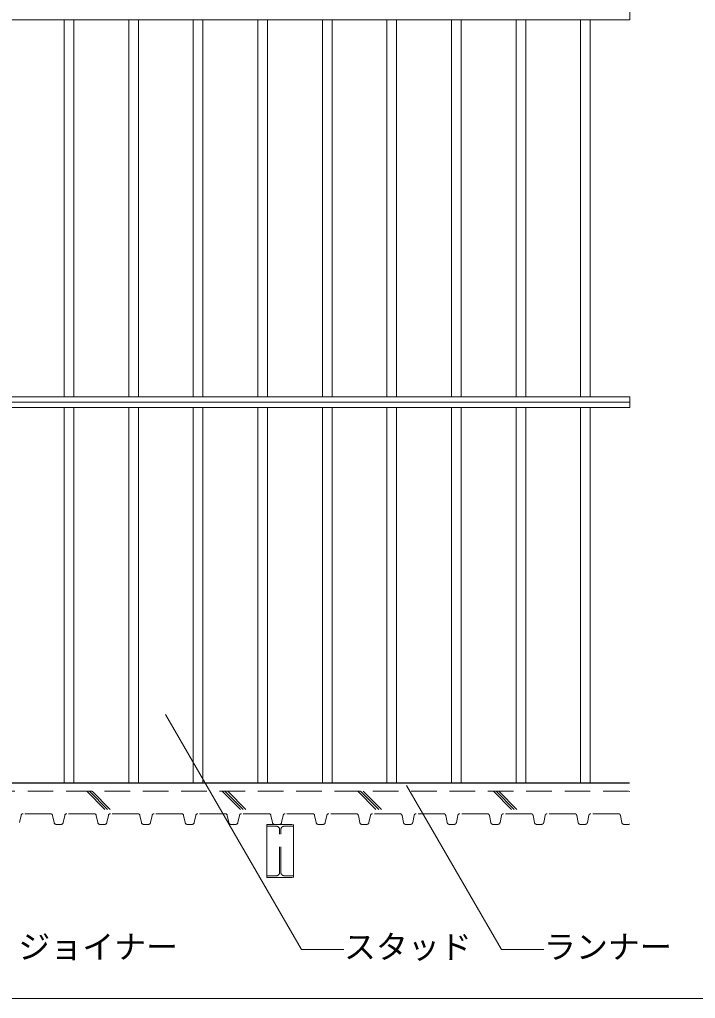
# Model space of a CAD drawing. Units: millimetres on the paper, enlarged 120 times, with parts at other scales. Extents: x -23400 to 38824, y -71984 to 16500.
# Drawn here: x -10651 to -6845, y 244 to 5756 of the extents above; entities that cross this region are included whole.
import ezdxf
from ezdxf.enums import TextEntityAlignment as Align

# ---------------------------------------------------------------- set-up
doc = ezdxf.new("R2010")
doc.units = ezdxf.units.MM
doc.header["$LTSCALE"] = 120
doc.linetypes.add('DASHED1', pattern=[1.8, 1.2, -0.6])
doc.linetypes.add('DASHED3', pattern=[4, 3, -1])
for name, color, linetype, lineweight in [('A-2_スタッド', 3, 'Continuous', 18), ('A-3_ランナー', 2, 'Continuous', 25), ('A-6_文字・矢印', 7, 'Continuous', 18), ('A-9_躯体他', 4, 'DASHED1', 9), ('A-B_補強金具・金具・その他', 3, 'Continuous', 18), ('F-3_ランナー', 4, 'Continuous', 9)]:
    doc.layers.add(name, color=color, linetype=linetype, lineweight=lineweight)
doc.styles.add('ＭＳ ゴシック', font='')
doc.styles.get('ＭＳ ゴシック').set_extended_font_data('MS Gothic')

msp = doc.modelspace()

# ---------------------------------------------------------------- linework, layer by layer
at = {"layer": 'A-2_スタッド'}
for p, q in [((-10400.1, 3631.3), (-10400.1, 5754.1)), ((-10346.1, 3631.3), (-10346.1, 5754.1)), ((-10036.5, 3631.3), (-10036.5, 5754.1)), ((-9982.5, 3631.3), (-9982.5, 5754.1)), ((-9672.9, 3631.3), (-9672.9, 5754.1)), ((-9618.9, 3631.3), (-9618.9, 5754.1)), ((-9309.3, 3631.3), (-9309.3, 5754.1)), ((-9255.3, 3631.3), (-9255.3, 5754.1)), ((-8945.7, 3631.3), (-8945.7, 5754.1)), ((-8891.7, 3631.3), (-8891.7, 5754.1)), ((-8582.1, 3631.3), (-8582.1, 5754.1)), ((-8528.1, 3631.3), (-8528.1, 5754.1)), ((-8218.5, 3631.3), (-8218.5, 5754.1)), ((-8164.5, 3631.3), (-8164.5, 5754.1)), ((-7854.9, 3631.3), (-7854.9, 5754.1)), ((-7800.9, 3631.3), (-7800.9, 5754.1)), ((-7491.3, 3631.3), (-7491.3, 5754.1)), ((-7437.3, 3631.3), (-7437.3, 5754.1)), ((-10400.1, 1458.1), (-10400.1, 3571.3)), ((-10346.1, 1458.1), (-10346.1, 3571.3)), ((-10036.5, 1458.1), (-10036.5, 3571.3)), ((-9982.5, 1458.1), (-9982.5, 3571.3)), ((-9672.9, 1458.1), (-9672.9, 3571.3)), ((-9618.9, 1458.1), (-9618.9, 3571.3)), ((-9309.3, 1458.1), (-9309.3, 3571.3)), ((-9255.3, 1458.1), (-9255.3, 3571.3)), ((-8945.7, 1458.1), (-8945.7, 3571.3)), ((-8891.7, 1458.1), (-8891.7, 3571.3)), ((-8582.1, 1458.1), (-8582.1, 3571.3)), ((-8528.1, 1458.1), (-8528.1, 3571.3)), ((-8218.5, 1458.1), (-8218.5, 3571.3)), ((-8164.5, 1458.1), (-8164.5, 3571.3)), ((-7854.9, 1458.1), (-7854.9, 3571.3)), ((-7800.9, 1458.1), (-7800.9, 3571.3)), ((-7491.3, 1458.1), (-7491.3, 3571.3)), ((-7437.3, 1458.1), (-7437.3, 3571.3))]:
    msp.add_line(p, q, dxfattribs=at)
at = {"layer": 'A-3_ランナー'}
msp.add_line((-14763.3, 1458.1), (-7215.5, 1458.1), dxfattribs=at)
at = {"layer": 'A-6_文字・矢印'}
for p, q in [((-7937.9, 518.7), (-8471.8, 1443.4)), ((-7697.9, 518.7), (-7937.9, 518.7))]:
    msp.add_line(p, q, dxfattribs=at)
msp.add_lwpolyline([(-8824.4, 518.7), (-9064.4, 518.7), (-9828.9, 1842.8)], dxfattribs=at)
at = {"layer": 'A-9_躯体他'}
for p, q in [((-16653.3, 1410.1), (-7215.5, 1410.1)), ((-10273.4, 1410.1), (-10147.4, 1284.1)), ((-10258.1, 1410.1), (-10132.1, 1284.1)), ((-10242.8, 1410.1), (-10116.8, 1284.1)), ((-9509.7, 1410.1), (-9383.7, 1284.1)), ((-9494.4, 1410.1), (-9368.4, 1284.1)), ((-9479.1, 1410.1), (-9353.1, 1284.1)), ((-8746, 1410.1), (-8620, 1284.1)), ((-8730.7, 1410.1), (-8604.7, 1284.1)), ((-8715.5, 1410.1), (-8589.5, 1284.1)), ((-7982.3, 1410.1), (-7856.3, 1284.1)), ((-7967.1, 1410.1), (-7841.1, 1284.1)), ((-7951.8, 1410.1), (-7825.8, 1284.1)), ((-7218.7, 1410.1), (-7215.5, 1406.9)), ((-10643.3, 1274.4), (-10651.4, 1233.7)), ((-10477.2, 1284.1), (-10631.5, 1284.1)), ((-10457.3, 1233.7), (-10465.4, 1274.4)), ((-10397.3, 1274.4), (-10405.4, 1233.7)), ((-10231.2, 1284.1), (-10385.5, 1284.1)), ((-10211.3, 1233.7), (-10219.4, 1274.4)), ((-10151.3, 1274.4), (-10159.4, 1233.7)), ((-9985.2, 1284.1), (-10139.5, 1284.1)), ((-9965.3, 1233.7), (-9973.4, 1274.4)), ((-9905.3, 1274.4), (-9913.4, 1233.7)), ((-9739.2, 1284.1), (-9893.5, 1284.1)), ((-9719.3, 1233.7), (-9727.4, 1274.4)), ((-9659.3, 1274.4), (-9667.4, 1233.7)), ((-9493.2, 1284.1), (-9647.5, 1284.1)), ((-9473.3, 1233.7), (-9481.4, 1274.4)), ((-9413.3, 1274.4), (-9421.4, 1233.7)), ((-9247.2, 1284.1), (-9401.5, 1284.1)), ((-9227.3, 1233.7), (-9235.4, 1274.4)), ((-9167.3, 1274.4), (-9175.4, 1233.7)), ((-9001.2, 1284.1), (-9155.5, 1284.1)), ((-8981.3, 1233.7), (-8989.4, 1274.4)), ((-8921.3, 1274.4), (-8929.4, 1233.7)), ((-8755.2, 1284.1), (-8909.5, 1284.1)), ((-8735.3, 1233.7), (-8743.4, 1274.4)), ((-8675.3, 1274.4), (-8683.4, 1233.7)), ((-8509.2, 1284.1), (-8663.5, 1284.1)), ((-8489.3, 1233.7), (-8497.4, 1274.4)), ((-8429.3, 1274.4), (-8437.4, 1233.7)), ((-8263.2, 1284.1), (-8417.5, 1284.1)), ((-8243.3, 1233.7), (-8251.4, 1274.4)), ((-8183.3, 1274.4), (-8191.4, 1233.7)), ((-8017.2, 1284.1), (-8171.5, 1284.1)), ((-7997.3, 1233.7), (-8005.4, 1274.4)), ((-7937.3, 1274.4), (-7945.4, 1233.7)), ((-7771.2, 1284.1), (-7925.5, 1284.1)), ((-7751.3, 1233.7), (-7759.4, 1274.4)), ((-7691.3, 1274.4), (-7699.4, 1233.7)), ((-7525.2, 1284.1), (-7679.5, 1284.1)), ((-7505.3, 1233.7), (-7513.4, 1274.4)), ((-7445.3, 1274.4), (-7453.4, 1233.7)), ((-7279.2, 1284.1), (-7433.5, 1284.1)), ((-7259.3, 1233.7), (-7267.4, 1274.4)), ((-10445.5, 1224.1), (-10431.3, 1224.1)), ((-10417.2, 1224.1), (-10431.3, 1224.1)), ((-10171.2, 1224.1), (-10199.5, 1224.1)), ((-9925.2, 1224.1), (-9953.5, 1224.1)), ((-9707.5, 1224.1), (-9693.3, 1224.1)), ((-9679.2, 1224.1), (-9693.3, 1224.1)), ((-9433.2, 1224.1), (-9461.5, 1224.1)), ((-9258.3, 1224.1), (-9258.3, 1213.3)), ((-9258.3, 1224.1), (-9108.3, 1224.1)), ((-9204.9, 1213.3), (-9258.3, 1213.3)), ((-9187.2, 1224.1), (-9215.5, 1224.1)), ((-9161.7, 1213.3), (-9108.3, 1213.3)), ((-9108.3, 1224.1), (-9108.3, 1213.3)), ((-8969.5, 1224.1), (-8955.3, 1224.1)), ((-8941.2, 1224.1), (-8955.3, 1224.1)), ((-8695.2, 1224.1), (-8723.5, 1224.1)), ((-8449.2, 1224.1), (-8477.5, 1224.1)), ((-8231.5, 1224.1), (-8217.3, 1224.1)), ((-8203.2, 1224.1), (-8217.3, 1224.1)), ((-7957.2, 1224.1), (-7985.5, 1224.1)), ((-7711.2, 1224.1), (-7739.5, 1224.1)), ((-7493.5, 1224.1), (-7479.3, 1224.1)), ((-7465.2, 1224.1), (-7479.3, 1224.1)), ((-7219.2, 1224.1), (-7247.5, 1224.1)), ((-9186.9, 952.9), (-9186.9, 1195.3)), ((-9179.7, 952.9), (-9179.7, 1195.3)), ((-9204.9, 934.9), (-9258.3, 934.9)), ((-9258.3, 934.9), (-9258.3, 924.1)), ((-9258.3, 924.1), (-9108.3, 924.1)), ((-9161.7, 934.9), (-9108.3, 934.9)), ((-9108.3, 934.9), (-9108.3, 924.1))]:
    msp.add_line(p, q, dxfattribs=at)
at = {"layer": 'A-9_躯体他', "linetype": 'DASHED3'}
for p, q in [((-9258.3, 1213.3), (-9258.3, 934.9)), ((-9108.3, 934.9), (-9108.3, 1213.3))]:
    msp.add_line(p, q, dxfattribs=at)
at = {"layer": 'A-9_躯体他'}
for centre, radius, start, end in [((-10631.5, 1272.1), 12, 90, 168.6901), ((-10477.2, 1272.1), 12, 11.3099, 90), ((-10385.5, 1272.1), 12, 90, 168.6901), ((-10231.2, 1272.1), 12, 11.3099, 90), ((-10139.5, 1272.1), 12, 90, 168.6901), ((-9985.2, 1272.1), 12, 11.3099, 90), ((-9893.5, 1272.1), 12, 90, 168.6901), ((-9739.2, 1272.1), 12, 11.3099, 90), ((-9647.5, 1272.1), 12, 90, 168.6901), ((-9493.2, 1272.1), 12, 11.3099, 90), ((-9401.5, 1272.1), 12, 90, 168.6901), ((-9247.2, 1272.1), 12, 11.3099, 90), ((-9155.5, 1272.1), 12, 90, 168.6901), ((-9001.2, 1272.1), 12, 11.3099, 90), ((-8909.5, 1272.1), 12, 90, 168.6901), ((-8755.2, 1272.1), 12, 11.3099, 90), ((-8663.5, 1272.1), 12, 90, 168.6901), ((-8509.2, 1272.1), 12, 11.3099, 90), ((-8417.5, 1272.1), 12, 90, 168.6901), ((-8263.2, 1272.1), 12, 11.3099, 90), ((-8171.5, 1272.1), 12, 90, 168.6901), ((-8017.2, 1272.1), 12, 11.3099, 90), ((-7925.5, 1272.1), 12, 90, 168.6901), ((-7771.2, 1272.1), 12, 11.3099, 90), ((-7679.5, 1272.1), 12, 90, 168.6901), ((-7525.2, 1272.1), 12, 11.3099, 90), ((-7433.5, 1272.1), 12, 90, 168.6901), ((-7279.2, 1272.1), 12, 11.3099, 90), ((-10445.5, 1236.1), 12, 191.3099, 270), ((-10417.2, 1236.1), 12, 270, 348.6901), ((-10199.5, 1236.1), 12, 191.3099, 270), ((-10171.2, 1236.1), 12, 270, 348.6901), ((-9953.5, 1236.1), 12, 191.3099, 270), ((-9925.2, 1236.1), 12, 270, 348.6901), ((-9707.5, 1236.1), 12, 191.3099, 270), ((-9679.2, 1236.1), 12, 270, 348.6901), ((-9461.5, 1236.1), 12, 191.3099, 270), ((-9433.2, 1236.1), 12, 270, 348.6901), ((-9215.5, 1236.1), 12, 191.3099, 270), ((-9204.9, 1195.3), 18, 0, 90), ((-9187.2, 1236.1), 12, 270, 348.6901), ((-9161.7, 1195.3), 18, 90, 180), ((-8969.5, 1236.1), 12, 191.3099, 270), ((-8941.2, 1236.1), 12, 270, 348.6901), ((-8723.5, 1236.1), 12, 191.3099, 270), ((-8695.2, 1236.1), 12, 270, 348.6901), ((-8477.5, 1236.1), 12, 191.3099, 270), ((-8449.2, 1236.1), 12, 270, 348.6901), ((-8231.5, 1236.1), 12, 191.3099, 270), ((-8203.2, 1236.1), 12, 270, 348.6901), ((-7985.5, 1236.1), 12, 191.3099, 270), ((-7957.2, 1236.1), 12, 270, 348.6901), ((-7739.5, 1236.1), 12, 191.3099, 270), ((-7711.2, 1236.1), 12, 270, 348.6901), ((-7493.5, 1236.1), 12, 191.3099, 270), ((-7465.2, 1236.1), 12, 270, 348.6901), ((-7247.5, 1236.1), 12, 191.3099, 270), ((-7219.2, 1236.1), 12, 270, 287.9411), ((-9204.9, 952.9), 18, 270, 0), ((-9161.7, 952.9), 18, 180, 270)]:
    msp.add_arc(centre, radius, start, end, dxfattribs=at)
at = {"layer": 'A-B_補強金具・金具・その他'}
for p, q in [((-7213.5, 5754.1), (-7213.5, 5814.1)), ((-11345.6, 5754.1), (-7213.5, 5754.1)), ((-7213.5, 3631.3), (-10736.7, 3631.3)), ((-7213.5, 3601.3), (-10736.7, 3601.3)), ((-7213.5, 3571.3), (-7213.5, 3631.3)), ((-10736.7, 3571.3), (-7213.5, 3571.3))]:
    msp.add_line(p, q, dxfattribs=at)
at = {"layer": 'F-3_ランナー', "color": 3, "lineweight": 18}
msp.add_line((-22914.5, 243.9), (-234.5, 243.9), dxfattribs=at)

# ---------------------------------------------------------------- texts
at = {"layer": 'A-6_文字・矢印', "style": 'ＭＳ ゴシック'}
for s, p in [('ジョイナー', (-10658.7, 428.7)), ('スタッド', (-8824.4, 428.7)), ('ランナー', (-7697.9, 428.7))]:
    msp.add_text(s, height=132, dxfattribs=at).set_placement(p, align=Align.BOTTOM_LEFT)

doc.saveas('drawing.dxf')
